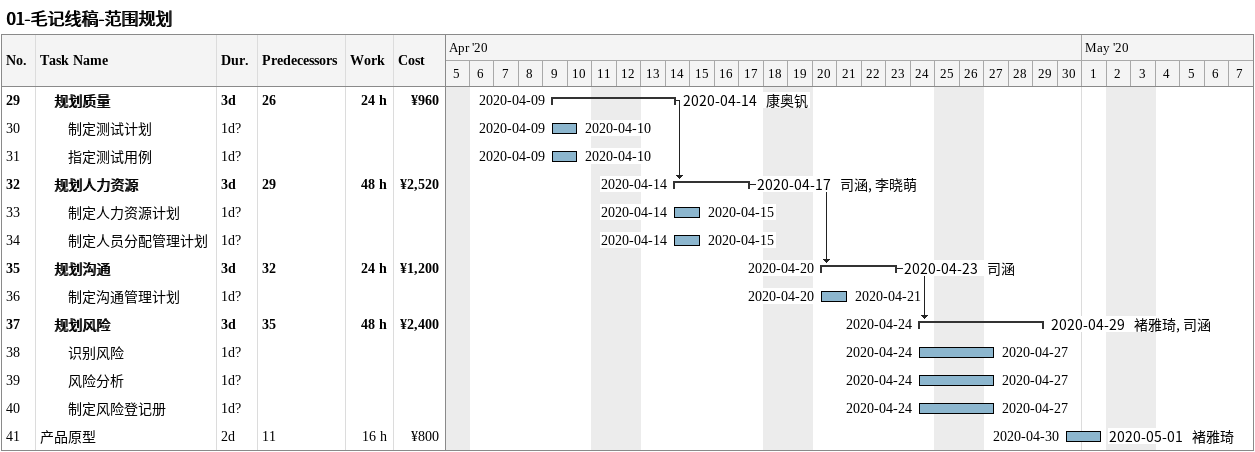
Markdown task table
01-毛记线稿-范围规划

| ID | Level | Task | Duration | Start | Finish | Predecessors | Resources | Work (h) | Cost (¥) |
|---|---|---|---|---|---|---|---|---|---|
| 29 | 2 | **规划质量** | 3d | 2020-04-09 | 2020-04-14 | 26 | 康奥钒 | 24 | 960 |
| 30 | 3 | 制定测试计划 | 1d? | 2020-04-09 | 2020-04-10 |  |  |  |  |
| 31 | 3 | 指定测试用例 | 1d? | 2020-04-09 | 2020-04-10 |  |  |  |  |
| 32 | 2 | **规划人力资源** | 3d | 2020-04-14 | 2020-04-17 | 29 | 司涵, 李晓萌 | 48 | 2520 |
| 33 | 3 | 制定人力资源计划 | 1d? | 2020-04-14 | 2020-04-15 |  |  |  |  |
| 34 | 3 | 制定人员分配管理计划 | 1d? | 2020-04-14 | 2020-04-15 |  |  |  |  |
| 35 | 2 | **规划沟通** | 3d | 2020-04-20 | 2020-04-23 | 32 | 司涵 | 24 | 1200 |
| 36 | 3 | 制定沟通管理计划 | 1d? | 2020-04-20 | 2020-04-21 |  |  |  |  |
| 37 | 2 | **规划风险** | 3d | 2020-04-24 | 2020-04-29 | 35 | 褚雅琦, 司涵 | 48 | 2400 |
| 38 | 3 | 识别风险 | 1d? | 2020-04-24 | 2020-04-27 |  |  |  |  |
| 39 | 3 | 风险分析 | 1d? | 2020-04-24 | 2020-04-27 |  |  |  |  |
| 40 | 3 | 制定风险登记册 | 1d? | 2020-04-24 | 2020-04-27 |  |  |  |  |
| 41 | 1 | 产品原型 | 2d | 2020-04-30 | 2020-05-01 | 11 | 褚雅琦 | 16 | 800 |
